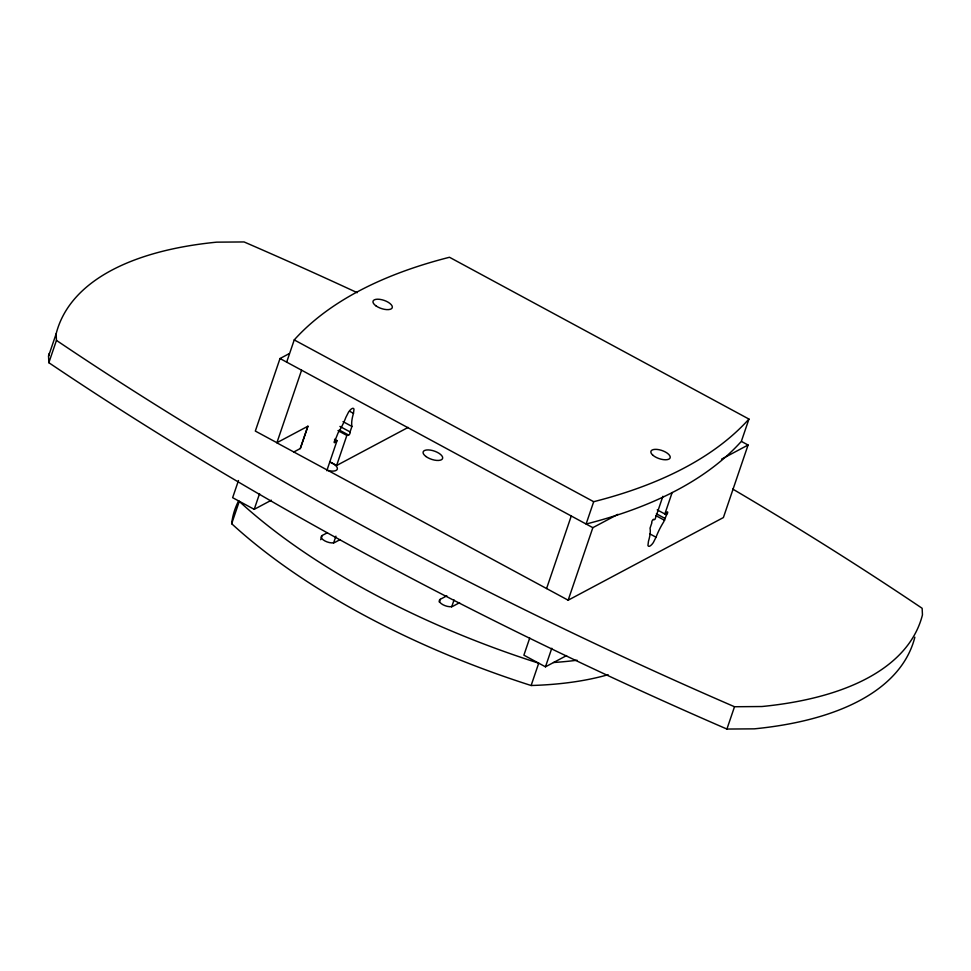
<?xml version="1.0" encoding="UTF-8"?>
<svg xmlns="http://www.w3.org/2000/svg" width="971" height="971" viewBox="0 0 971 971"><rect width="100%" height="100%" fill="white"/><g stroke="black" fill="none" stroke-linecap="round" stroke-linejoin="round"><path stroke-width="1.46" d="M330.274 462.087L336.609 465.51L346.853 435.421L348.079 434.777A1.918 0.643 -61.6 0 0 349.402 434.45A1.918 0.643 -61.6 0 0 350.058 431.925L351.927 426.439A30.016 10.086 -61.6 0 1 353.468 413.355L353.99 409.131A7.95 2.67 -61.6 0 0 348.625 411.971L345.87 417.384A30.016 10.086 -61.6 0 1 338.078 432.908L335.347 439.717A1.918 0.643 -61.6 0 0 334.194 442.497A1.918 0.643 -61.6 0 0 335.832 441.259L337.058 440.616L334.522 439.244M914.852 637.207A455.593 193.265 18.8 0 1 754.297 728.845L726.915 729.051A2160.912 916.66 18.8 0 1 48.853 362.705L48.55 356.114L56.148 333.793A455.593 193.265 18.8 0 1 216.703 242.155L244.085 241.949A2160.912 916.66 18.8 0 1 357.243 292.696M48.853 362.705L56.452 340.384L56.148 333.793M238.478 480.536L232.639 497.686L254.22 509.338L271.382 500.211M289.237 353.614L280.012 358.53L255.324 431.063L276.905 442.715L301.593 370.182M231.668 523.709L239.267 501.388A437.193 185.461 18.8 0 0 538.723 663.181L531.125 685.502A437.193 185.461 18.8 0 1 231.668 523.709A358.505 152.083 18.8 0 1 238.623 500.878M286.639 362.232L294.237 339.911A821.697 348.565 18.8 0 1 449.476 257.266L748.944 419.071L741.346 441.38A821.697 348.565 18.8 0 1 586.096 524.024L593.694 501.704A821.697 348.565 18.8 0 0 748.944 419.071M254.22 509.338L259.573 493.62M300.233 448.578L307.831 426.257M326.814 470.704L337.058 440.616M320.721 539.694L322.141 535.519L327.409 532.715M333.551 543.141L335.93 536.162M439.305 602.117L440.251 599.325L446.83 595.818M451.661 606.96L454.04 599.981M529.729 638.02L523.891 655.17L545.471 666.822L566.591 655.583M546.576 588.547L571.264 516.014M545.471 666.822L551.795 648.252M293.764 452.013L300.355 448.505L307.953 426.196L276.784 442.788L568.156 600.199L592.844 527.666L617.884 514.351M662.89 496.278L655.085 519.206L653.871 519.849A1.918 0.643 -61.7 0 0 652.548 520.189A1.918 0.643 -61.7 0 0 651.905 522.701L650.036 528.2A30.016 10.013 -61.7 0 1 648.47 541.26L647.936 545.484A7.95 2.646 -61.7 0 0 653.289 542.631L656.032 537.218A30.016 10.013 -61.7 0 1 663.812 521.682L666.531 514.873A1.918 0.643 -61.7 0 0 667.684 512.093A1.918 0.643 -61.7 0 0 666.057 513.331L664.844 513.987L672.163 492.491M741.735 441.599L748.083 445.021L723.395 517.555L568.156 600.199M726.915 729.051L734.513 706.742L761.895 706.524A455.593 193.265 18.8 0 0 922.45 614.886L922.147 608.295A2160.912 916.66 18.8 0 0 732.741 489.068M336.609 465.51L408.136 427.41M340.153 539.597L334.886 542.401A7.683 3.265 18.8 0 1 324.848 540.908A7.683 3.265 18.8 0 1 322.141 535.519M721.538 459.162L748.083 445.021M459.574 602.712L452.996 606.207A7.683 3.265 18.8 0 1 442.958 604.727A7.683 3.265 18.8 0 1 440.251 599.325M657.221 509.872L666.531 514.873M656.384 513.78L665.269 518.575M655.765 515.565L664.662 520.371M294.237 339.911L593.694 501.704M649.684 533.795L656.032 537.218M280.012 358.53L592.844 527.666M349.657 411.291L353.468 413.355M343.042 421.632L351.927 426.439M339.911 426.427L350.058 431.925M339.207 429.971L348.079 434.777M337.981 430.614L346.853 435.421M330.176 462.232A10.159 4.309 18.8 0 1 337.313 469.114A10.159 4.309 18.8 0 1 327.688 470.401M608.101 674.699A358.505 152.083 18.8 0 1 531.125 685.502M577.041 660.219A358.505 152.083 18.8 0 1 553.506 662.501M48.55 356.114A455.593 193.265 18.8 0 1 49.327 353.262M734.513 706.742A2160.912 916.66 18.8 0 1 56.452 340.384M425.966 456.516A10.244 4.345 18.8 0 0 442.363 458.943A10.244 4.345 18.8 0 0 430.335 450.095A10.244 4.345 18.8 0 0 425.966 456.516M652.973 455.314A10.159 4.309 18.8 0 0 669.589 458.664A10.159 4.309 18.8 0 0 659.042 449.707A10.159 4.309 18.8 0 0 652.973 455.314M376.093 305.95A10.159 4.309 18.8 0 0 392.126 307.989A10.159 4.309 18.8 0 0 379.734 299.335A10.159 4.309 18.8 0 0 376.093 305.95"/></g></svg>
